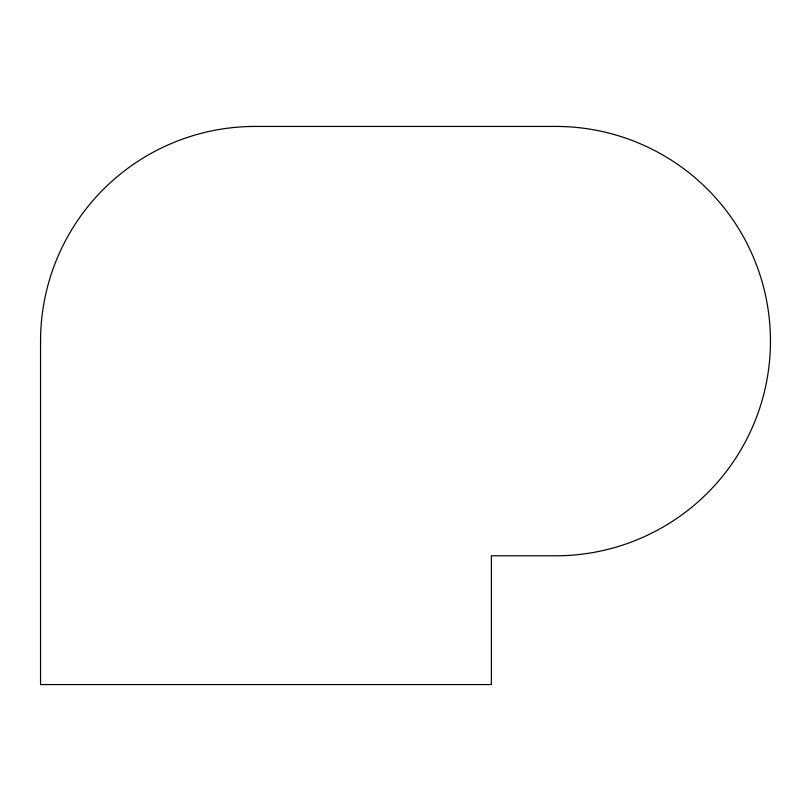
<?xml version="1.0" encoding="UTF-8"?>
<svg xmlns="http://www.w3.org/2000/svg" width="811" height="811" viewBox="0 0 811 811"><rect width="100%" height="100%" fill="white"/><g stroke="black" fill="none" stroke-linecap="round" stroke-linejoin="round"><path stroke-width="1.22" d="M555.778 126.425L255.222 126.425A214.672 214.672 0 0 0 40.55 341.096L40.55 684.575L491.375 684.575L491.375 555.778L555.778 555.778A214.672 214.672 0 0 0 770.45 341.096A214.672 214.672 0 0 0 555.778 126.425"/></g></svg>
